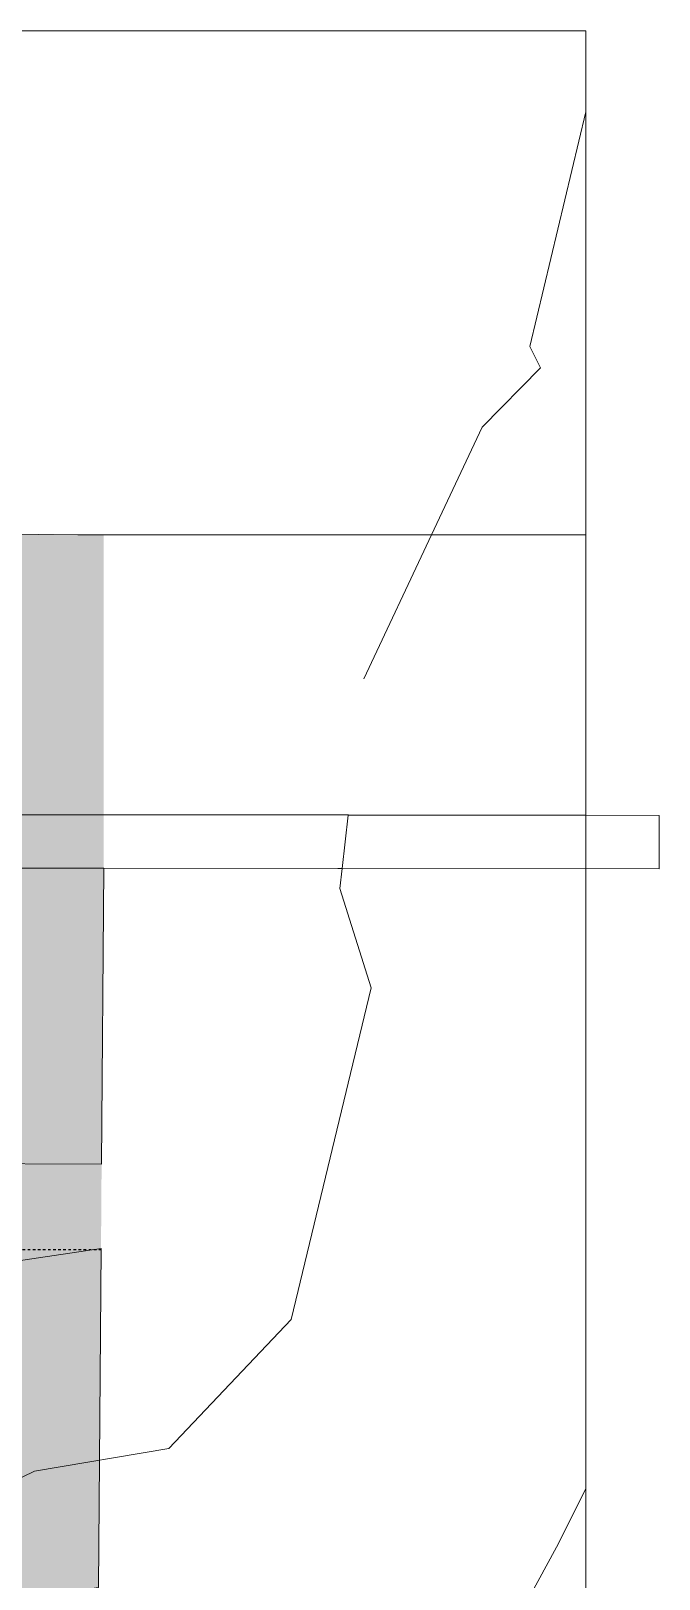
# Model space of a CAD drawing. Header units: metres. Extents: x -14 to 456, y -38 to 65.
# Drawn here: x 168.5 to 193.2, y 3.7 to 64.6 of the extents above; entities that cross this region are included whole.
import ezdxf

# ---------------------------------------------------------------- set-up
doc = ezdxf.new("R2010")
doc.units = ezdxf.units.M
doc.header["$MEASUREMENT"] = 0
doc.linetypes.add('Baufluchtlinie', pattern=[0.013, 0.008, -0.005])
doc.linetypes.add('Strichlinie eng', pattern=[0.002, 0.0015, -0.0005])
for name, color, linetype in [('710 Gelände', 7, 'Continuous'), ('725 Nachbarbebauung', 7, 'Continuous'), ('Neubau_840 Baulinien', 7, 'Continuous')]:
    doc.layers.add(name, color=color, linetype=linetype)

# ---------------------------------------------------------------- blocks, each defined once
blk = doc.blocks.new('Freifläche_1_2', base_point=(82.931, 64.594))
at = {"layer": '710 Gelände', "color": 83, "linetype": 'Continuous', "lineweight": 13, "true_color": 0x89cd89}
for p, q in [((190.356, 61.408), (188.149, 52.177)), ((188.149, 52.177), (188.577, 51.339)), ((188.577, 51.339), (186.278, 49.007)), ((186.278, 49.007), (184.284, 44.773)), ((161.262, 44.838), (170.363, 44.773)), ((170.363, 44.773), (184.284, 44.773)), ((181.619, 39.115), (184.284, 44.773)), ((190.356, 44.773), (184.284, 44.773)), ((181.01, 33.747), (157.656, 33.771)), ((157.66, 33.781), (181.012, 33.757)), ((180.773, 31.652), (181.01, 33.747)), ((181.01, 33.747), (190.356, 33.737)), ((190.356, 33.747), (181.012, 33.757)), ((171.383, 31.662), (156.973, 31.673)), ((171.383, 31.662), (180.773, 31.652)), ((180.683, 30.862), (180.773, 31.652)), ((180.773, 31.652), (190.356, 31.642)), ((180.683, 30.862), (181.906, 26.957)), ((181.906, 26.957), (178.761, 13.907)), ((178.761, 13.907), (173.947, 8.841)), ((173.947, 8.841), (168.66, 7.951)), ((168.66, 7.951), (156.994, 2.252)), ((190.356, 7.252), (189.203, 4.952)), ((185.81, -1.276), (189.203, 4.952))]:
    blk.add_line(p, q, dxfattribs=at)
at = {"layer": '710 Gelände', "color": 83, "linetype": 'Continuous', "lineweight": 13, "true_color": 0x89cd89, "flags": 128}
blk.add_lwpolyline([(82.931, 64.594), (130.281, 64.594), (145.144, 64.594), (158.369, 64.594), (168.38, 64.594), (190.356, 64.594), (190.356, 61.408), (190.356, 44.773), (190.356, 33.747), (190.356, 33.737), (190.356, 31.642), (190.356, 7.252), (190.356, -37.114), (82.931, -37.114), (82.931, -14.254), (82.931, -12.972), (82.931, -11.944), (82.931, 31.97), (82.931, 34.119), (82.931, 45.103)], close=True, dxfattribs=at)
blk = doc.blocks.new('Decke_1_2', base_point=(152.394, 31.677))
at = {"layer": '725 Nachbarbebauung', "linetype": 'Continuous', "lineweight": 0, "true_color": 0x1f1f1f}
blk.add_hatch(color=250, dxfattribs=at).paths.add_polyline_path([(152.394, 31.677), (152.365, 20.233), (162.469, 20.147), (162.473, 21.008), (165.27, 20.997), (165.266, 20.042), (171.301, 20.017), (171.383, 31.662)])
at = {"layer": '725 Nachbarbebauung', "color": 8, "linetype": 'Continuous', "lineweight": 13, "flags": 128}
blk.add_lwpolyline([(152.394, 31.677), (152.365, 20.233), (162.469, 20.147), (162.473, 21.008), (165.27, 20.997), (165.266, 20.042), (171.301, 20.017), (171.383, 31.662)], close=True, dxfattribs=at)
blk = doc.blocks.new('Decke_5_2', base_point=(152.31, 12.107))
at = {"layer": '725 Nachbarbebauung', "linetype": 'Continuous', "lineweight": 0, "true_color": 0x1f1f1f}
blk.add_hatch(color=250, dxfattribs=at).paths.add_polyline_path([(152.31, 12.107), (152.255, 0.35), (158.498, 1.485), (171.184, 3.371), (171.278, 16.701), (152.322, 13.884)])
at = {"layer": '725 Nachbarbebauung', "color": 8, "linetype": 'Continuous', "lineweight": 13, "flags": 128}
blk.add_lwpolyline([(152.31, 12.107), (152.255, 0.35), (158.498, 1.485), (171.184, 3.371), (171.278, 16.701), (152.322, 13.884)], close=True, dxfattribs=at)
blk = doc.blocks.new('Decke_7_2', base_point=(152.74, 33.784))
at = {"layer": '710 Gelände', "color": 8, "linetype": 'Continuous', "lineweight": 0, "flags": 128}
blk.add_lwpolyline([(152.74, 33.784), (156.935, 33.771), (159.819, 33.771), (193.24, 33.737), (193.24, 31.642), (155.276, 31.678), (136.291, 31.678), (85.815, 31.97), (85.815, 34.119), (124.756, 33.873), (127.64, 33.873), (148.262, 33.798)], close=True, dxfattribs=at)

msp = doc.modelspace()

# ---------------------------------------------------------------- hatches: boundary and pattern name
at = {"layer": '710 Gelände', "linetype": 'Continuous', "lineweight": 13, "true_color": 0xb4b4b4}
for points in [[(121.87, 31.743), (133.407, 31.678), (152.392, 31.678), (171.383, 31.662), (171.383, 44.788), (145.157, 44.959), (130.943, 44.956), (130.295, 44.988), (130.288, 45.081), (121.87, 45.081)], [(152.364, 20.096), (152.321, 13.678), (171.276, 16.503), (171.301, 20.017), (165.034, 20.043), (165.03, 19.015), (162.464, 19.026), (162.469, 20.054)]]:
    msp.add_hatch(color=253, dxfattribs=at).paths.add_polyline_path(points)

# ---------------------------------------------------------------- linework, layer by layer
at = {"layer": 'Neubau_840 Baulinien', "color": 1, "linetype": 'Continuous', "lineweight": 25, "true_color": 0xfb0106}
msp.add_lwpolyline([(121.87, 31.743), (133.407, 31.678), (152.392, 31.678), (171.383, 31.662)], dxfattribs=at)
at = {"layer": 'Neubau_840 Baulinien', "color": 1, "linetype": 'Baufluchtlinie', "lineweight": 25, "true_color": 0xfb0106}
msp.add_lwpolyline([(115.675, 16.778), (133.407, 16.678), (152.394, 16.677), (171.383, 16.662)], dxfattribs=at)

# ---------------------------------------------------------------- block references
at = {"layer": '710 Gelände', "color": 83, "lineweight": 13, "true_color": 0x89cd89}
msp.add_blockref('Freifläche_1_2', (82.931, 64.594), dxfattribs=at)
at = {"layer": '710 Gelände', "color": 8, "linetype": 'Strichlinie eng', "lineweight": 0, "ltscale": 100}
msp.add_blockref('Decke_7_2', (152.74, 33.784), dxfattribs=at)
at = {"layer": '725 Nachbarbebauung', "color": 8, "linetype": 'Continuous', "lineweight": 13}
for name, p in [('Decke_1_2', (152.394, 31.677)), ('Decke_5_2', (152.31, 12.107))]:
    msp.add_blockref(name, p, dxfattribs=at)

doc.saveas('drawing.dxf')
